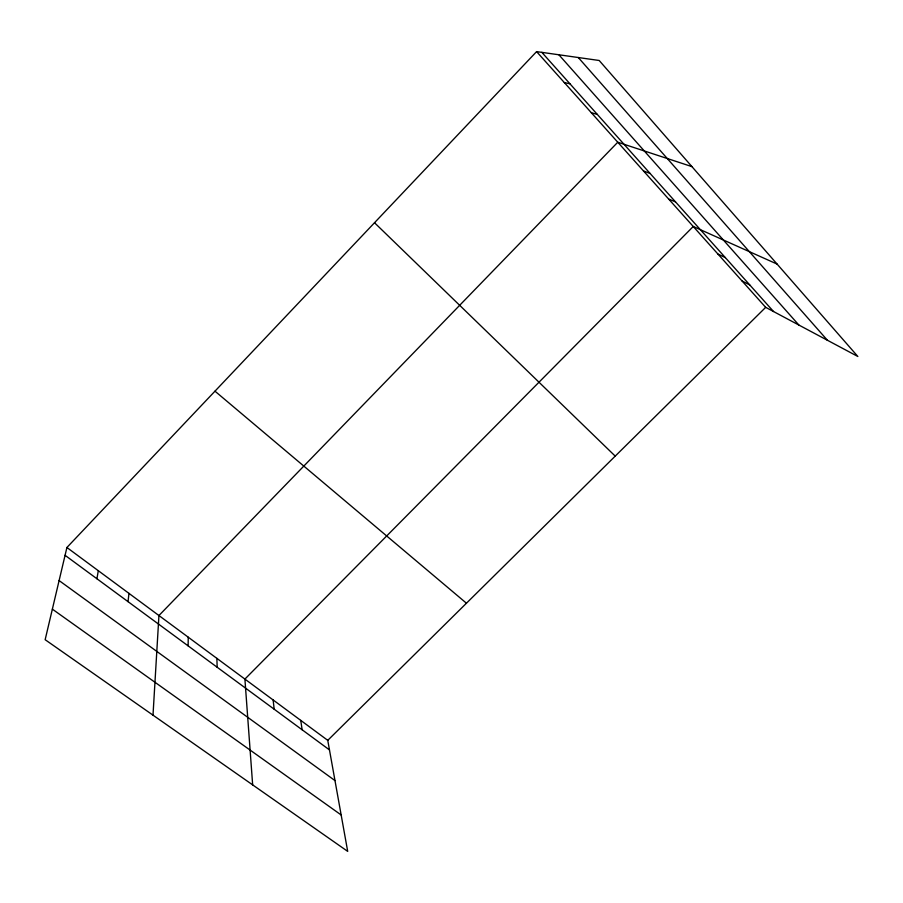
<?xml version="1.0" encoding="UTF-8"?>
<svg xmlns="http://www.w3.org/2000/svg" width="903" height="903" viewBox="0 0 903 903"><rect width="100%" height="100%" fill="white"/><g stroke="black" fill="none" stroke-linecap="round" stroke-linejoin="round"><path stroke-width="1.35" d="M188.14 645.882L188.23 637.191M153.002 715.165L158.939 615.53L617.765 142.234L691.946 166.626M128.034 601.646L128.971 593.373M96.926 578.755L98.303 570.707M66.912 547.5L45.15 639.708L347.7 851.382L327.755 740.347L66.912 547.5L536.596 51.618L599.186 60.49L857.85 356.482L765.676 307.347L536.596 51.618M327.755 740.347L765.676 307.347M564.319 82.579L569.928 83.776M591.375 112.762L597.312 114.41M643.523 170.983L650.081 173.444M668.683 199.066L675.523 201.9M777.099 264.082L693.244 226.495L244.905 679.09L252.659 784.888M717.964 254.082L725.346 257.626M742.108 281.025L749.727 284.897M52.363 609.141L341.165 814.969M59.113 580.573L334.99 780.587M65.072 555.311L329.471 749.896M214.982 391.18L466.445 603.215M374.519 222.748L615.225 456.117M541.845 52.363L773.544 311.535M558.878 54.778L798.884 325.046M578.281 57.521L827.43 340.273M300.744 720.38L302.133 729.771M273.135 699.96L274.173 709.194M216.878 658.377L217.171 667.249"/></g></svg>
